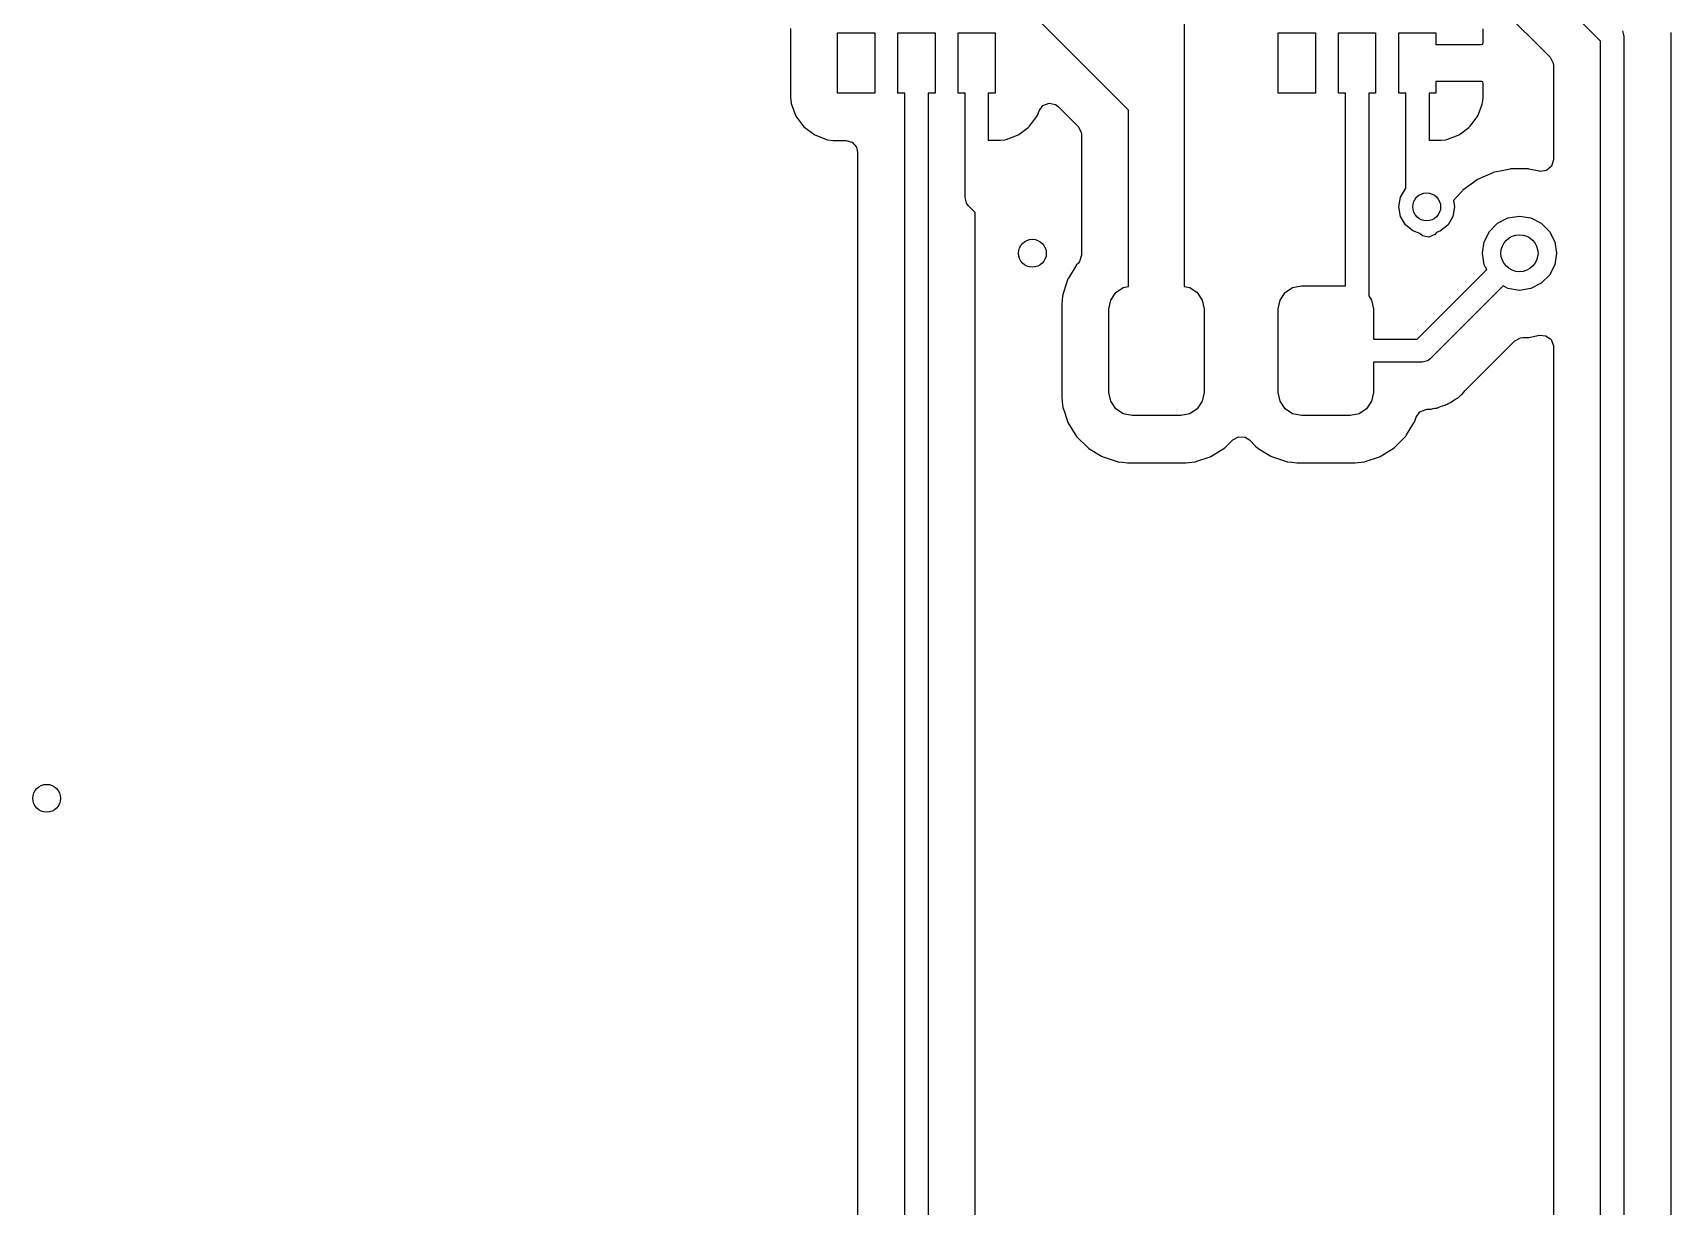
# Model space of a CAD drawing. Extents: x 1.82 to 8.48, y -4.98 to -0.82.
# Drawn here: x 5.767 to 6.462, y -2.284 to -1.786 of the extents above; entities that cross this region are included whole.
import ezdxf

# ---------------------------------------------------------------- set-up
doc = ezdxf.new("R2010")
doc.units = 0
doc.header["$MEASUREMENT"] = 0
doc.layers.add('BLACK', color=7, linetype='CONTINUOUS')

msp = doc.modelspace()

# ---------------------------------------------------------------- linework, layer by layer
at = {"layer": 'BLACK', "linetype": 'CONTINUOUS'}
for p, q in [((6.25541, -1.65427), (6.25541, -1.89399)), ((6.43209, -1.78993), (6.37149, -1.72933)), ((6.23179, -1.81925), (6.18321, -1.77067)), ((6.38974, -1.7759), (6.41061, -1.79677)), ((6.08825, -1.78452), (6.08825, -1.8139)), ((6.10827, -1.81201), (6.10827, -1.78642)), ((6.10827, -1.78642), (6.12402, -1.78642)), ((6.12402, -1.78642), (6.12402, -1.81201)), ((6.13386, -1.81201), (6.13386, -1.78642)), ((6.13386, -1.78642), (6.14961, -1.78642)), ((6.14961, -1.78642), (6.14961, -1.81201)), ((6.15945, -1.81201), (6.15945, -1.78642)), ((6.15945, -1.78642), (6.1752, -1.78642)), ((6.1752, -1.78642), (6.1752, -1.81201)), ((6.29528, -1.81201), (6.29528, -1.78642)), ((6.29528, -1.78642), (6.31102, -1.78642)), ((6.31102, -1.78642), (6.31102, -1.81201)), ((6.32087, -1.81201), (6.32087, -1.78642)), ((6.32087, -1.78642), (6.33661, -1.78642)), ((6.33661, -1.78642), (6.33661, -1.81201)), ((6.34646, -1.81201), (6.34646, -1.78642)), ((6.34646, -1.78642), (6.3622, -1.78642)), ((6.3622, -1.78642), (6.3622, -1.79134)), ((6.3822, -1.79081), (6.3822, -1.78466)), ((6.44133, -1.78555), (6.44159, -1.78673)), ((6.44159, -1.78673), (6.44193, -1.78789)), ((6.46195, -1.78742), (6.46195, -1.78632)), ((6.3622, -1.79134), (6.38149, -1.79134)), ((6.38149, -1.79134), (6.38209, -1.79116)), ((6.38209, -1.79116), (6.38214, -1.79111)), ((6.38214, -1.79111), (6.3822, -1.79081)), ((6.43209, -3.18387), (6.43209, -1.78993)), ((6.44193, -1.78789), (6.44193, -3.18387)), ((6.46195, -1.78758), (6.46195, -1.78742)), ((6.46204, -1.79026), (6.46195, -1.78758)), ((6.46195, -1.79099), (6.46197, -1.79055)), ((6.46195, -3.17116), (6.46195, -1.79099)), ((6.46197, -1.79055), (6.46204, -1.79026)), ((6.41061, -1.79677), (6.41195, -1.79922)), ((6.41195, -1.79922), (6.41207, -1.80028)), ((6.41207, -1.80028), (6.41207, -1.8403)), ((6.38167, -1.80709), (6.3622, -1.80709)), ((6.3622, -1.80709), (6.3622, -1.81201)), ((6.38197, -1.80715), (6.38167, -1.80709)), ((6.38203, -1.8072), (6.38197, -1.80715)), ((6.3822, -1.8078), (6.38203, -1.8072)), ((6.08825, -1.8139), (6.08851, -1.81635)), ((6.12402, -1.81201), (6.10827, -1.81201)), ((6.13681, -1.81201), (6.13386, -1.81201)), ((6.13681, -3.12481), (6.13681, -1.81201)), ((6.14961, -1.81201), (6.14665, -1.81201)), ((6.14665, -1.81201), (6.14665, -3.12481)), ((6.1624, -1.81201), (6.15945, -1.81201)), ((6.1624, -1.8563), (6.1624, -1.81201)), ((6.1752, -1.81201), (6.17224, -1.81201)), ((6.17224, -1.81201), (6.17224, -1.83201)), ((6.31102, -1.81201), (6.29528, -1.81201)), ((6.32382, -1.81201), (6.32087, -1.81201)), ((6.32382, -1.8937), (6.32382, -1.81201)), ((6.33661, -1.81201), (6.33366, -1.81201)), ((6.33366, -1.81201), (6.33366, -1.89795)), ((6.34941, -1.81201), (6.34646, -1.81201)), ((6.34941, -1.85249), (6.34941, -1.81201)), ((6.35925, -1.81201), (6.35925, -1.83201)), ((6.3622, -1.81201), (6.35925, -1.81201)), ((6.38197, -1.81604), (6.38219, -1.81403)), ((6.38219, -1.81403), (6.3822, -1.81377)), ((6.3822, -1.81377), (6.3822, -1.8078)), ((6.08851, -1.81635), (6.09053, -1.82172)), ((6.19271, -1.82199), (6.19304, -1.82138)), ((6.19304, -1.82138), (6.19377, -1.81946)), ((6.19377, -1.81946), (6.19544, -1.81722)), ((6.19544, -1.81722), (6.19807, -1.81625)), ((6.19807, -1.81625), (6.2008, -1.81685)), ((6.2008, -1.81685), (6.20192, -1.81769)), ((6.20192, -1.81769), (6.21032, -1.82609)), ((6.23179, -1.89399), (6.23179, -1.81925)), ((6.37972, -1.82199), (6.38005, -1.82138)), ((6.38005, -1.82138), (6.38183, -1.81664)), ((6.38183, -1.81664), (6.38197, -1.81604)), ((6.09053, -1.82172), (6.09397, -1.82631)), ((6.09397, -1.82631), (6.09855, -1.82975)), ((6.18518, -1.82952), (6.1892, -1.82651)), ((6.1892, -1.82651), (6.1897, -1.82601)), ((6.1897, -1.82601), (6.19271, -1.82199)), ((6.21032, -1.82609), (6.21166, -1.82854)), ((6.21166, -1.82854), (6.21177, -1.8296)), ((6.37219, -1.82952), (6.37621, -1.82651)), ((6.37621, -1.82651), (6.3767, -1.82601)), ((6.3767, -1.82601), (6.37972, -1.82199)), ((6.09855, -1.82975), (6.10392, -1.83176)), ((6.10392, -1.83176), (6.10637, -1.83203)), ((6.10637, -1.83203), (6.11183, -1.83203)), ((6.11183, -1.83203), (6.11451, -1.83282)), ((6.11451, -1.83282), (6.11634, -1.83493)), ((6.11634, -1.83493), (6.11679, -1.83699)), ((6.17224, -1.83201), (6.17696, -1.83201)), ((6.17696, -1.83201), (6.17722, -1.83199)), ((6.17722, -1.83199), (6.17923, -1.83178)), ((6.17923, -1.83178), (6.17983, -1.83163)), ((6.17983, -1.83163), (6.18457, -1.82986)), ((6.18457, -1.82986), (6.18518, -1.82952)), ((6.21177, -1.8296), (6.21177, -1.88075)), ((6.35925, -1.83201), (6.36396, -1.83201)), ((6.36396, -1.83201), (6.36423, -1.83199)), ((6.36423, -1.83199), (6.36623, -1.83178)), ((6.36623, -1.83178), (6.36683, -1.83163)), ((6.36683, -1.83163), (6.37158, -1.82986)), ((6.37158, -1.82986), (6.37219, -1.82952)), ((6.11679, -1.83699), (6.11679, -2.36554)), ((6.41207, -1.8403), (6.41128, -1.84298)), ((6.37966, -1.84877), (6.37357, -1.85319)), ((6.37989, -1.84867), (6.37966, -1.84877)), ((6.38629, -1.84582), (6.37989, -1.84867)), ((6.37989, -1.84867), (6.37989, -1.84867)), ((6.38652, -1.84572), (6.38629, -1.84582)), ((6.38629, -1.84582), (6.38629, -1.84582)), ((6.3908, -1.84481), (6.38652, -1.84572)), ((6.39362, -1.84421), (6.3908, -1.84481)), ((6.39388, -1.84415), (6.39362, -1.84421)), ((6.39362, -1.84421), (6.39362, -1.84421)), ((6.4014, -1.84415), (6.39388, -1.84415)), ((6.40165, -1.84421), (6.4014, -1.84415)), ((6.40607, -1.84515), (6.40165, -1.84421)), ((6.40165, -1.84421), (6.40165, -1.84421)), ((6.4064, -1.84521), (6.40607, -1.84515)), ((6.40917, -1.84481), (6.4064, -1.84521)), ((6.41128, -1.84298), (6.40917, -1.84481)), ((6.16274, -1.85746), (6.1624, -1.8563)), ((6.34646, -1.86024), (6.34717, -1.8562)), ((6.34717, -1.8562), (6.34922, -1.85264)), ((6.34922, -1.85264), (6.34941, -1.85249)), ((6.37079, -1.85629), (6.36961, -1.85759)), ((6.3734, -1.85339), (6.37079, -1.85629)), ((6.37357, -1.85319), (6.3734, -1.85339)), ((6.3734, -1.85339), (6.3734, -1.85339)), ((6.163, -1.85865), (6.16274, -1.85746)), ((6.16315, -1.85885), (6.163, -1.85865)), ((6.16318, -1.85896), (6.16315, -1.85885)), ((6.16332, -1.85908), (6.16318, -1.85896)), ((6.16384, -1.85978), (6.16332, -1.85908)), ((6.16667, -1.86261), (6.16384, -1.85978)), ((6.16667, -2.36712), (6.16667, -1.86261)), ((6.34717, -1.86428), (6.34646, -1.86024)), ((6.37008, -1.86024), (6.36937, -1.86428)), ((6.36961, -1.85759), (6.37008, -1.86024)), ((6.34922, -1.86783), (6.34717, -1.86428)), ((6.35236, -1.87046), (6.34922, -1.86783)), ((6.36732, -1.86783), (6.36417, -1.87046)), ((6.36937, -1.86428), (6.36732, -1.86783)), ((6.3849, -1.87066), (6.38838, -1.86718)), ((6.38838, -1.86718), (6.39277, -1.86494)), ((6.39277, -1.86494), (6.39764, -1.86417)), ((6.39764, -1.86417), (6.4025, -1.86494)), ((6.4025, -1.86494), (6.40689, -1.86718)), ((6.40689, -1.86718), (6.41038, -1.87066)), ((6.3553, -1.87154), (6.35236, -1.87046)), ((6.35645, -1.87259), (6.3553, -1.87154)), ((6.35921, -1.87307), (6.35645, -1.87259)), ((6.36178, -1.87198), (6.35921, -1.87307)), ((6.36237, -1.87112), (6.36178, -1.87198)), ((6.36417, -1.87046), (6.36237, -1.87112)), ((6.38189, -1.87992), (6.38266, -1.87505)), ((6.38266, -1.87505), (6.3849, -1.87066)), ((6.41038, -1.87066), (6.41262, -1.87505)), ((6.41262, -1.87505), (6.41339, -1.87992)), ((6.21032, -1.88426), (6.20967, -1.88491)), ((6.21098, -1.88344), (6.21032, -1.88426)), ((6.21177, -1.88075), (6.21098, -1.88344)), ((6.38266, -1.88479), (6.38189, -1.87992)), ((6.41339, -1.87992), (6.41262, -1.88479)), ((6.20602, -1.89084), (6.20528, -1.89306)), ((6.2062, -1.89054), (6.20602, -1.89084)), ((6.20952, -1.88515), (6.2062, -1.89054)), ((6.20967, -1.88491), (6.20952, -1.88515)), ((6.20952, -1.88515), (6.20952, -1.88515)), ((6.35426, -1.91634), (6.38372, -1.88688)), ((6.38372, -1.88688), (6.38266, -1.88479)), ((6.41038, -1.88918), (6.40689, -1.89266)), ((6.41262, -1.88479), (6.41038, -1.88918)), ((6.20376, -1.89812), (6.20341, -1.90156)), ((6.2038, -1.89772), (6.20376, -1.89812)), ((6.20383, -1.89745), (6.2038, -1.89772)), ((6.2038, -1.89772), (6.2038, -1.89772)), ((6.20399, -1.89695), (6.20383, -1.89745)), ((6.20528, -1.89306), (6.20399, -1.89695)), ((6.22417, -1.89978), (6.22631, -1.89658)), ((6.22631, -1.89658), (6.2295, -1.89445)), ((6.2295, -1.89445), (6.23179, -1.89399)), ((6.25541, -1.89399), (6.2577, -1.89445)), ((6.2577, -1.89445), (6.2609, -1.89658)), ((6.2609, -1.89658), (6.26303, -1.89978)), ((6.29602, -1.89978), (6.29816, -1.89658)), ((6.29816, -1.89658), (6.30135, -1.89445)), ((6.30135, -1.89445), (6.30512, -1.8937)), ((6.30512, -1.8937), (6.32382, -1.8937)), ((6.33366, -1.89795), (6.33488, -1.89978)), ((6.39068, -1.89383), (6.35978, -1.92474)), ((6.39277, -1.8949), (6.39068, -1.89383)), ((6.39764, -1.89567), (6.39277, -1.8949)), ((6.4025, -1.8949), (6.39764, -1.89567)), ((6.40689, -1.89266), (6.4025, -1.8949)), ((6.20341, -1.90156), (6.20341, -1.94096)), ((6.22343, -1.90354), (6.22417, -1.89978)), ((6.22343, -1.93898), (6.22343, -1.90354)), ((6.26303, -1.89978), (6.26378, -1.90354)), ((6.26378, -1.90354), (6.26378, -1.93898)), ((6.29528, -1.90354), (6.29602, -1.89978)), ((6.29528, -1.93898), (6.29528, -1.90354)), ((6.33488, -1.89978), (6.33563, -1.90354)), ((6.33563, -1.90354), (6.33563, -1.91634)), ((6.33563, -1.91634), (6.35426, -1.91634)), ((6.37493, -1.9379), (6.39569, -1.91714)), ((6.39569, -1.91714), (6.39814, -1.9158)), ((6.39814, -1.9158), (6.3992, -1.91569)), ((6.3992, -1.91569), (6.4014, -1.91569)), ((6.4014, -1.91569), (6.40165, -1.91563)), ((6.40165, -1.91563), (6.40607, -1.91469)), ((6.40165, -1.91563), (6.40165, -1.91563)), ((6.40607, -1.91469), (6.40886, -1.91491)), ((6.40886, -1.91491), (6.41109, -1.91659)), ((6.41109, -1.91659), (6.41206, -1.91922)), ((6.35746, -1.92584), (6.3563, -1.92618)), ((6.35865, -1.92558), (6.35746, -1.92584)), ((6.35885, -1.92543), (6.35865, -1.92558)), ((6.35896, -1.9254), (6.35885, -1.92543)), ((6.35908, -1.92526), (6.35896, -1.9254)), ((6.35978, -1.92474), (6.35908, -1.92526)), ((6.41206, -1.91922), (6.41207, -1.91955)), ((6.41207, -1.91955), (6.41207, -3.17116)), ((6.3563, -1.92618), (6.33563, -1.92618)), ((6.33563, -1.92618), (6.33563, -1.93898)), ((6.22417, -1.94274), (6.22343, -1.93898)), ((6.26378, -1.93898), (6.26303, -1.94274)), ((6.29602, -1.94274), (6.29528, -1.93898)), ((6.33563, -1.93898), (6.33488, -1.94274)), ((6.37286, -1.94005), (6.37326, -1.93977)), ((6.37326, -1.93977), (6.37351, -1.93959)), ((6.37351, -1.93959), (6.37462, -1.93824)), ((6.37462, -1.93824), (6.37493, -1.9379)), ((6.20341, -1.94096), (6.20342, -1.94109)), ((6.20342, -1.94109), (6.20342, -1.94109)), ((6.20342, -1.94109), (6.20376, -1.94442)), ((6.20376, -1.94442), (6.20384, -1.94512)), ((6.20384, -1.94512), (6.20392, -1.94538)), ((6.20392, -1.94538), (6.20392, -1.94538)), ((6.20392, -1.94538), (6.20456, -1.94728)), ((6.22631, -1.94594), (6.22417, -1.94274)), ((6.2295, -1.94807), (6.22631, -1.94594)), ((6.2609, -1.94594), (6.2577, -1.94807)), ((6.26303, -1.94274), (6.2609, -1.94594)), ((6.29816, -1.94594), (6.29602, -1.94274)), ((6.30135, -1.94807), (6.29816, -1.94594)), ((6.33275, -1.94594), (6.32955, -1.94807)), ((6.33488, -1.94274), (6.33275, -1.94594)), ((6.35533, -1.94727), (6.35788, -1.94628)), ((6.35787, -1.9462), (6.35803, -1.94618)), ((6.35788, -1.94628), (6.35787, -1.9462)), ((6.35803, -1.94618), (6.35849, -1.94614)), ((6.35849, -1.94614), (6.35976, -1.9461)), ((6.35976, -1.9461), (6.35992, -1.9461)), ((6.35992, -1.9461), (6.36023, -1.94609)), ((6.36023, -1.94609), (6.361, -1.94587)), ((6.361, -1.94587), (6.36176, -1.94571)), ((6.36176, -1.94571), (6.36224, -1.94565)), ((6.36224, -1.94565), (6.36255, -1.94561)), ((6.36224, -1.94565), (6.36224, -1.94565)), ((6.36255, -1.94561), (6.36284, -1.94549)), ((6.36284, -1.94549), (6.36417, -1.94497)), ((6.36284, -1.94549), (6.36284, -1.94549)), ((6.36417, -1.94497), (6.36461, -1.94482)), ((6.36461, -1.94482), (6.36598, -1.94442)), ((6.36598, -1.94442), (6.36628, -1.94433)), ((6.36598, -1.94442), (6.36598, -1.94442)), ((6.36628, -1.94433), (6.36655, -1.94417)), ((6.36655, -1.94417), (6.36697, -1.94393)), ((6.36655, -1.94417), (6.36655, -1.94417)), ((6.36697, -1.94393), (6.36767, -1.94358)), ((6.36767, -1.94358), (6.36841, -1.94329)), ((6.36841, -1.94329), (6.36982, -1.94227)), ((6.36982, -1.94227), (6.37021, -1.94201)), ((6.37021, -1.94201), (6.37144, -1.94128)), ((6.37144, -1.94128), (6.37171, -1.94112)), ((6.37144, -1.94128), (6.37144, -1.94128)), ((6.37171, -1.94112), (6.37227, -1.94056)), ((6.37227, -1.94056), (6.37286, -1.94005)), ((6.20456, -1.94728), (6.20604, -1.95173)), ((6.20604, -1.95173), (6.20971, -1.95765)), ((6.23327, -1.94882), (6.2295, -1.94807)), ((6.25394, -1.94882), (6.23327, -1.94882)), ((6.2577, -1.94807), (6.25394, -1.94882)), ((6.30512, -1.94882), (6.30135, -1.94807)), ((6.32579, -1.94882), (6.30512, -1.94882)), ((6.32955, -1.94807), (6.32579, -1.94882)), ((6.34972, -1.95706), (6.35288, -1.95193)), ((6.35288, -1.95193), (6.35304, -1.95168)), ((6.35288, -1.95193), (6.35288, -1.95193)), ((6.35304, -1.95168), (6.35374, -1.94956)), ((6.35374, -1.94956), (6.35533, -1.94727)), ((6.20971, -1.95765), (6.21463, -1.96257)), ((6.27261, -1.96254), (6.27602, -1.95913)), ((6.27602, -1.95913), (6.27847, -1.95779)), ((6.27847, -1.95779), (6.28126, -1.95798)), ((6.28126, -1.95798), (6.28303, -1.95912)), ((6.28303, -1.95912), (6.28564, -1.96173)), ((6.34446, -1.96254), (6.34938, -1.95761)), ((6.34938, -1.95761), (6.34972, -1.95706)), ((6.21463, -1.96257), (6.21488, -1.96272)), ((6.21488, -1.96272), (6.21488, -1.96272)), ((6.21488, -1.96272), (6.22028, -1.96605)), ((6.22028, -1.96605), (6.22056, -1.96622)), ((6.22056, -1.96622), (6.22306, -1.96705)), ((6.22306, -1.96705), (6.22691, -1.96833)), ((6.26034, -1.96832), (6.26634, -1.96632)), ((6.26634, -1.96632), (6.26669, -1.9662)), ((6.26669, -1.9662), (6.27261, -1.96254)), ((6.28564, -1.96173), (6.28648, -1.96257)), ((6.28648, -1.96257), (6.28673, -1.96272)), ((6.28673, -1.96272), (6.28673, -1.96272)), ((6.28673, -1.96272), (6.29213, -1.96605)), ((6.29213, -1.96605), (6.29241, -1.96622)), ((6.29241, -1.96622), (6.29491, -1.96705)), ((6.29491, -1.96705), (6.29876, -1.96833)), ((6.33219, -1.96832), (6.33819, -1.96632)), ((6.33819, -1.96632), (6.33854, -1.9662)), ((6.33854, -1.9662), (6.34446, -1.96254)), ((6.22691, -1.96833), (6.22691, -1.96833)), ((6.22691, -1.96833), (6.22717, -1.96842)), ((6.22717, -1.96842), (6.22744, -1.96844)), ((6.22744, -1.96844), (6.22744, -1.96844)), ((6.22744, -1.96844), (6.22914, -1.96862)), ((6.22914, -1.96862), (6.23128, -1.96884)), ((6.23128, -1.96884), (6.25592, -1.96884)), ((6.25592, -1.96884), (6.25605, -1.96883)), ((6.25605, -1.96883), (6.25982, -1.96843)), ((6.25605, -1.96883), (6.25605, -1.96883)), ((6.25982, -1.96843), (6.26009, -1.96841)), ((6.25982, -1.96843), (6.25982, -1.96843)), ((6.26009, -1.96841), (6.26034, -1.96832)), ((6.26034, -1.96832), (6.26034, -1.96832)), ((6.29876, -1.96833), (6.29876, -1.96833)), ((6.29876, -1.96833), (6.29902, -1.96842)), ((6.29902, -1.96842), (6.29929, -1.96844)), ((6.29929, -1.96844), (6.29929, -1.96844)), ((6.29929, -1.96844), (6.30099, -1.96862)), ((6.30099, -1.96862), (6.30313, -1.96884)), ((6.30313, -1.96884), (6.32777, -1.96884)), ((6.32777, -1.96884), (6.3279, -1.96883)), ((6.3279, -1.96883), (6.33167, -1.96843)), ((6.3279, -1.96883), (6.3279, -1.96883)), ((6.33167, -1.96843), (6.33194, -1.96841)), ((6.33167, -1.96843), (6.33167, -1.96843)), ((6.33194, -1.96841), (6.33219, -1.96832)), ((6.33219, -1.96832), (6.33219, -1.96832))]:
    msp.add_line(p, q, dxfattribs=at)
at = {"layer": 'BLACK'}
for centre, radius in [((6.35827, -1.86024), 0.00591), ((6.19094, -1.87992), 0.00591), ((6.39764, -1.87992), 0.00787), ((5.77264, -2.11122), 0.00591)]:
    msp.add_circle(centre, radius, dxfattribs=at)

doc.saveas('drawing.dxf')
